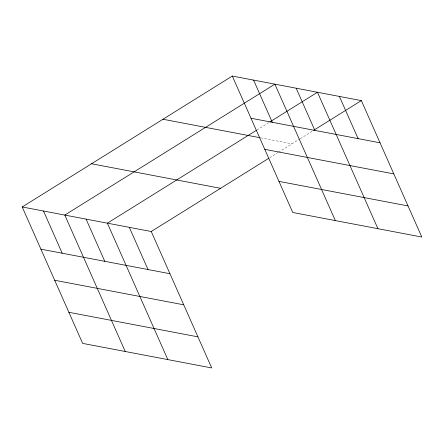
<?xml version="1.0" encoding="UTF-8"?>
<svg xmlns="http://www.w3.org/2000/svg" width="444" height="444" viewBox="0 0 444 444"><rect width="100%" height="100%" fill="white"/><g stroke="black" fill="none" stroke-linecap="round" stroke-linejoin="round"><path stroke-width="0.33" stroke-dasharray="2.22 1.67" d="M256.948 129.97L268.698 122.649M269.763 157.676L277.961 152.564M278.549 152.203L299.65 139.05M300.238 138.683L312.576 130.997M260.767 137.862L292.013 143.812"/><path stroke-width="0.67" d="M22.2 206.965L151.249 231.518L211.705 367.948L82.656 343.39L22.2 206.965L232.295 76.052L361.344 100.61L421.8 237.035L292.751 212.482L232.295 76.052M256.36 130.336L107.376 223.171L167.832 359.596M269.874 121.917L317.466 92.263L377.922 228.688M151.249 231.518L268.592 158.403M313.753 130.264L361.344 100.61M250.993 118.248L380.042 142.807M162.965 119.253L260.101 137.74M264.774 149.345L393.822 173.904M278.971 181.385L408.019 205.938M91.531 163.764L220.579 188.317M40.898 249.162L169.952 273.715M54.679 280.258L183.727 304.812M68.876 312.293L197.924 336.852M339.405 96.437L358.103 138.633M296.176 88.212L314.874 130.403M335.337 220.585L274.88 84.16L64.785 215.068L125.241 351.493M253.585 80.103L272.283 122.3M129.315 227.345L148.013 269.541M86.081 219.12L104.778 261.316M43.495 211.017L62.193 253.213"/></g></svg>
